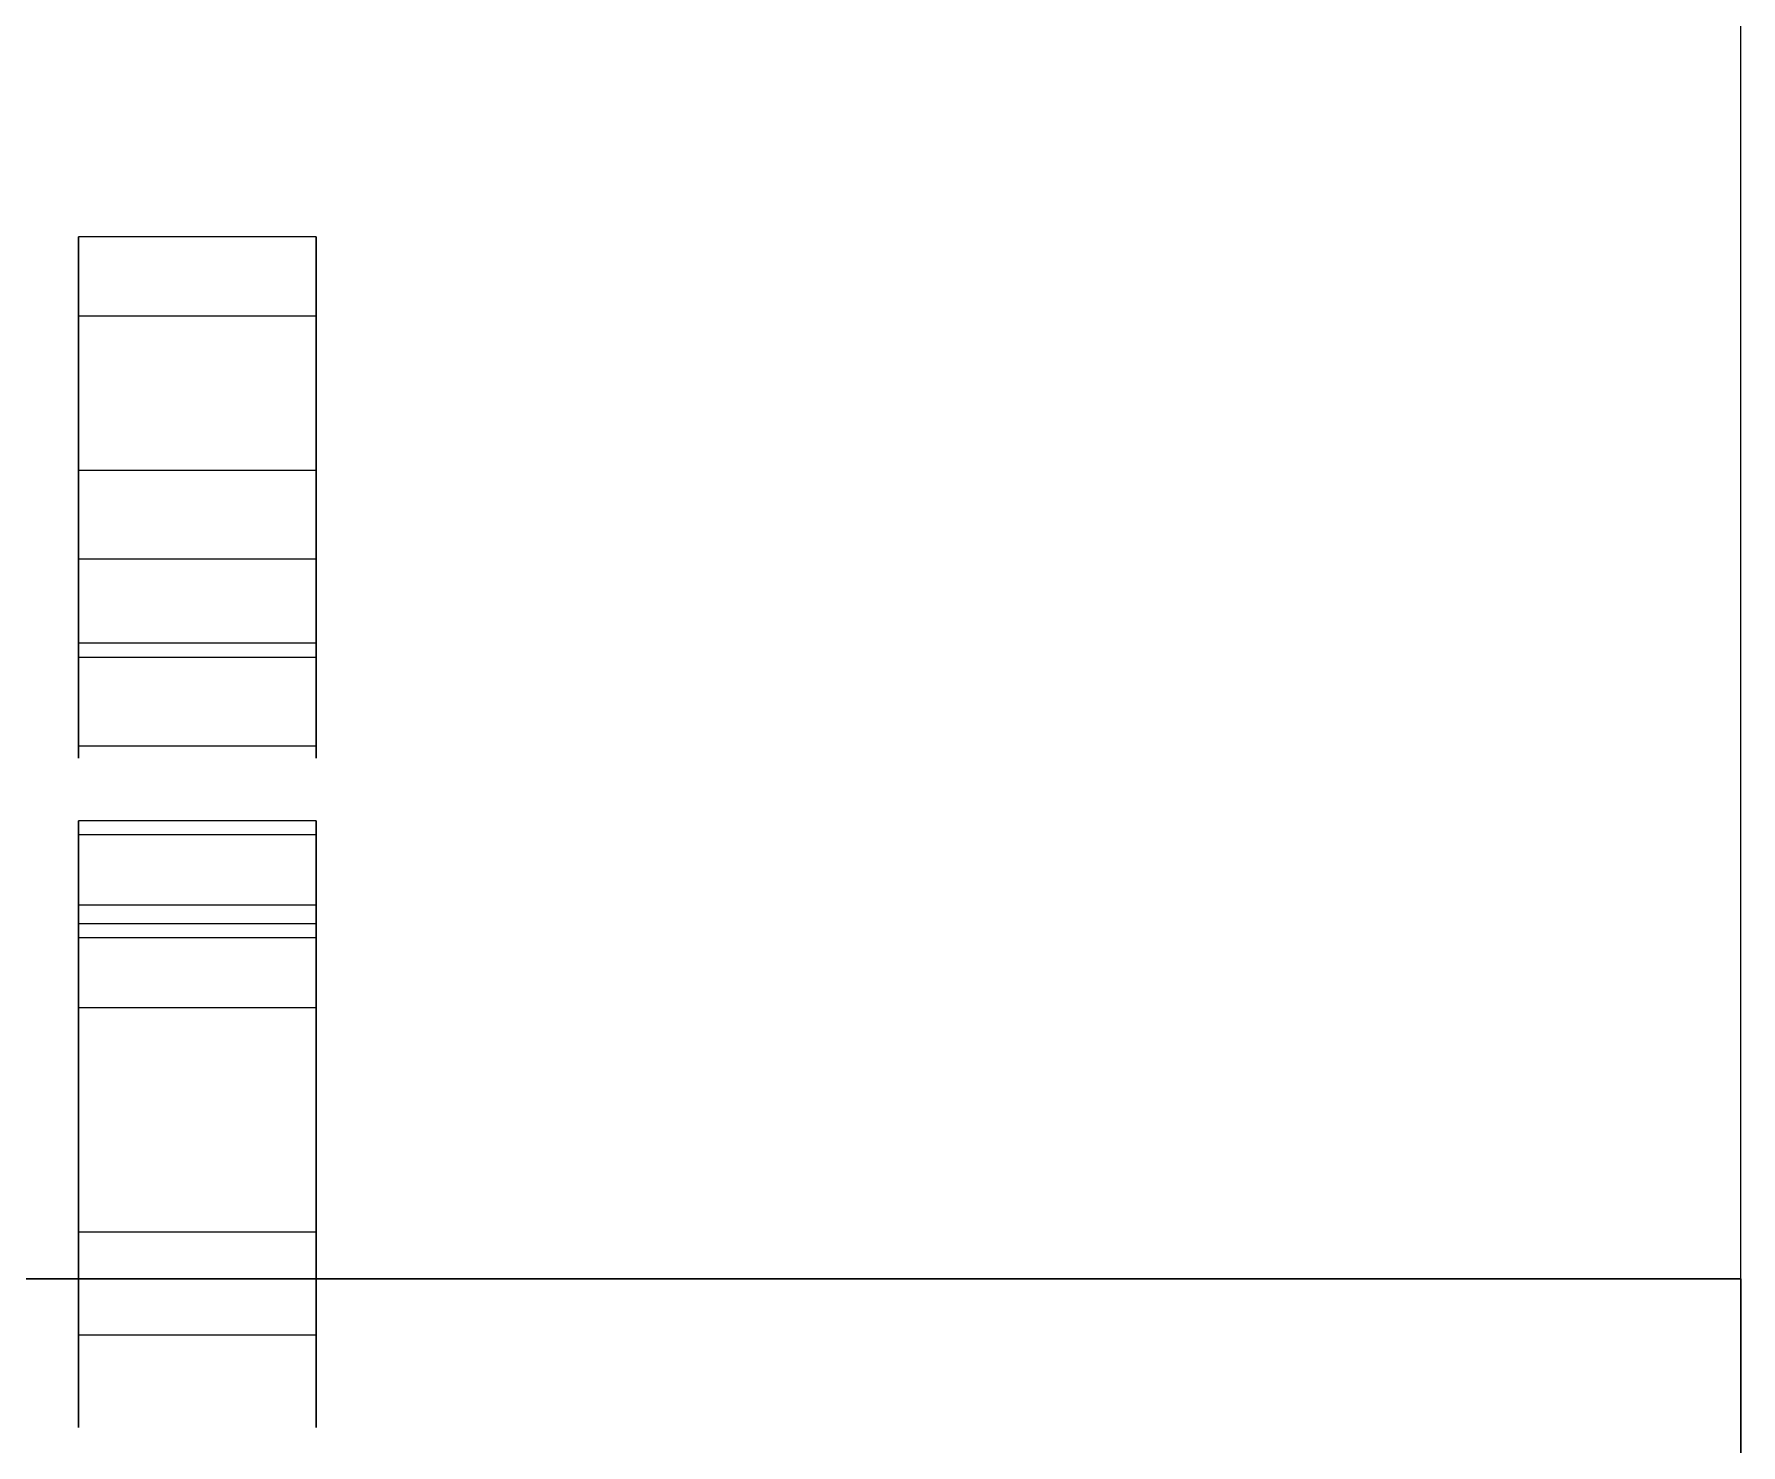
# Model space of a CAD drawing. Header units: millimetres. Extents: x 8.2 to 62.6, y 389.2 to 443.4.
# Drawn here: x 23.3677 to 23.7328, y 406.5035 to 406.8053 of the extents above; entities that cross this region are included whole.
import ezdxf

# ---------------------------------------------------------------- set-up
doc = ezdxf.new("R2010")
doc.units = ezdxf.units.MM
doc.layers.add('Feature', color=7, linetype='CONTINUOUS')

msp = doc.modelspace()

# ---------------------------------------------------------------- linework, layer by layer
at = {"layer": 'Feature'}
for p, q in [((23.7328, 406.539, -59.7833), (23.7328, 408.571, -59.7833)), ((23.7328, 406.539, -59.7833), (23.7328, 408.571, -59.7833)), ((23.7328, 404.139, -57.1417), (23.7328, 408.432, -57.1417)), ((23.7328, 404.139, -57.1417), (23.7328, 408.432, -57.1417)), ((23.3772, 406.762, -58.0316), (23.3772, 406.762, -58.0476)), ((23.428, 406.762, -58.0476), (23.3772, 406.762, -58.0476)), ((23.428, 406.762, -58.0316), (23.3772, 406.762, -58.0316)), ((23.3772, 406.762, -58.0476), (23.3772, 406.745, -58.0476)), ((23.428, 406.762, -58.0476), (23.3772, 406.762, -58.0476)), ((23.428, 406.762, -58.0316), (23.3772, 406.762, -58.0316)), ((23.3772, 406.762, -58.0316), (23.3772, 406.762, -58.0476)), ((23.3772, 406.762, -58.0476), (23.3772, 406.745, -58.0476)), ((23.428, 406.762, -58.0316), (23.428, 406.762, -58.0476)), ((23.428, 406.762, -58.0476), (23.428, 406.745, -58.0476)), ((23.428, 406.762, -58.0316), (23.428, 406.762, -58.0476)), ((23.428, 406.762, -58.0476), (23.428, 406.745, -58.0476)), ((23.428, 406.745, -58.0476), (23.3772, 406.745, -58.0476)), ((23.428, 406.745, -58.0476), (23.3772, 406.745, -58.0476)), ((23.428, 406.712, -57.8312), (23.3772, 406.712, -57.8312)), ((23.3772, 406.712, -57.8312), (23.3772, 406.712, -57.8496)), ((23.428, 406.712, -57.8496), (23.3772, 406.712, -57.8496)), ((23.428, 406.712, -57.8312), (23.3772, 406.712, -57.8312)), ((23.428, 406.712, -57.8496), (23.3772, 406.712, -57.8496)), ((23.3772, 406.712, -57.8312), (23.3772, 406.712, -57.8496)), ((23.428, 406.712, -57.8312), (23.428, 406.712, -57.8496)), ((23.428, 406.712, -57.8312), (23.428, 406.712, -57.8496)), ((23.428, 406.693, -58.0157), (23.3772, 406.693, -58.0157)), ((23.3772, 406.693, -58.0157), (23.3772, 406.693, -58.1832)), ((23.428, 406.693, -58.1832), (23.3772, 406.693, -58.1832)), ((23.428, 406.693, -58.0157), (23.3772, 406.693, -58.0157)), ((23.3772, 406.693, -58.1832), (23.3772, 406.675, -58.1832)), ((23.428, 406.693, -58.1832), (23.3772, 406.693, -58.1832)), ((23.3772, 406.693, -58.1832), (23.3772, 406.675, -58.1832)), ((23.3772, 406.693, -58.0157), (23.3772, 406.693, -58.1832)), ((23.428, 406.693, -58.0157), (23.428, 406.693, -58.1832)), ((23.428, 406.693, -58.1832), (23.428, 406.675, -58.1832)), ((23.428, 406.693, -58.0157), (23.428, 406.693, -58.1832)), ((23.428, 406.693, -58.1832), (23.428, 406.675, -58.1832)), ((23.428, 406.675, -58.1832), (23.3772, 406.675, -58.1832)), ((23.3772, 406.675, -58.1832), (23.3772, 406.675, -57.9987)), ((23.428, 406.675, -57.9987), (23.3772, 406.675, -57.9987)), ((23.428, 406.675, -58.1832), (23.3772, 406.675, -58.1832)), ((23.428, 406.675, -57.9987), (23.3772, 406.675, -57.9987)), ((23.3772, 406.675, -58.1832), (23.3772, 406.675, -57.9987)), ((23.428, 406.675, -58.1832), (23.428, 406.675, -57.9987)), ((23.428, 406.675, -58.1832), (23.428, 406.675, -57.9987)), ((23.428, 406.672, -57.5964), (23.3772, 406.672, -57.5964)), ((23.3772, 406.653, -57.5964), (23.3772, 406.672, -57.5964)), ((23.428, 406.672, -57.5964), (23.3772, 406.672, -57.5964)), ((23.3772, 406.653, -57.5964), (23.3772, 406.672, -57.5964)), ((23.428, 406.653, -57.5964), (23.428, 406.672, -57.5964)), ((23.428, 406.653, -57.5964), (23.428, 406.672, -57.5964)), ((23.428, 406.653, -57.5964), (23.3772, 406.653, -57.5964)), ((23.428, 406.653, -57.5964), (23.3772, 406.653, -57.5964)), ((23.428, 406.637, -58.0967), (23.3772, 406.637, -58.0967)), ((23.3772, 406.637, -58.0967), (23.3772, 406.549, -58.0967)), ((23.428, 406.637, -58.0967), (23.3772, 406.637, -58.0967)), ((23.3772, 406.637, -58.0967), (23.3772, 406.549, -58.0967)), ((23.428, 406.637, -58.0967), (23.428, 406.549, -58.0967)), ((23.428, 406.637, -58.0967), (23.428, 406.549, -58.0967)), ((23.428, 406.634, -58.1832), (23.3772, 406.634, -58.1832)), ((23.428, 406.634, -58.1648), (23.3772, 406.634, -58.1648)), ((23.3772, 406.634, -58.1648), (23.3772, 406.634, -58.1832)), ((23.428, 406.634, -58.1832), (23.3772, 406.634, -58.1832)), ((23.428, 406.634, -58.1648), (23.3772, 406.634, -58.1648)), ((23.3772, 406.634, -58.1648), (23.3772, 406.634, -58.1832)), ((23.428, 406.634, -58.1648), (23.428, 406.634, -58.1832)), ((23.428, 406.634, -58.1648), (23.428, 406.634, -58.1832)), ((23.3772, 406.549, -58.0791), (23.3772, 406.619, -58.0791)), ((23.428, 406.619, -58.0791), (23.3772, 406.619, -58.0791)), ((23.3772, 406.619, -58.0791), (23.3772, 406.619, -58.0523)), ((23.428, 406.619, -58.0523), (23.3772, 406.619, -58.0523)), ((23.428, 406.619, -58.0791), (23.3772, 406.619, -58.0791)), ((23.428, 406.619, -58.0523), (23.3772, 406.619, -58.0523)), ((23.3772, 406.549, -58.0791), (23.3772, 406.619, -58.0791)), ((23.3772, 406.619, -58.0791), (23.3772, 406.619, -58.0523)), ((23.428, 406.549, -58.0791), (23.428, 406.619, -58.0791)), ((23.428, 406.619, -58.0791), (23.428, 406.619, -58.0523)), ((23.428, 406.549, -58.0791), (23.428, 406.619, -58.0791)), ((23.428, 406.619, -58.0791), (23.428, 406.619, -58.0523)), ((23.428, 406.615, -57.7631), (23.3772, 406.615, -57.7631)), ((23.3772, 406.615, -57.7631), (23.3772, 406.527, -57.7631)), ((23.428, 406.615, -57.7631), (23.3772, 406.615, -57.7631)), ((23.3772, 406.615, -57.7631), (23.3772, 406.527, -57.7631)), ((23.428, 406.615, -57.7631), (23.428, 406.527, -57.7631)), ((23.428, 406.615, -57.7631), (23.428, 406.527, -57.7631)), ((23.428, 406.612, -57.8496), (23.3772, 406.612, -57.8496)), ((23.428, 406.612, -57.8312), (23.3772, 406.612, -57.8312)), ((23.3772, 406.612, -57.8312), (23.3772, 406.612, -57.8496)), ((23.428, 406.612, -57.8496), (23.3772, 406.612, -57.8496)), ((23.428, 406.612, -57.8312), (23.3772, 406.612, -57.8312)), ((23.3772, 406.612, -57.8312), (23.3772, 406.612, -57.8496)), ((23.428, 406.612, -57.8312), (23.428, 406.612, -57.8496)), ((23.428, 406.612, -57.8312), (23.428, 406.612, -57.8496)), ((23.3772, 406.527, -57.7455), (23.3772, 406.597, -57.7455)), ((23.428, 406.597, -57.7455), (23.3772, 406.597, -57.7455)), ((23.3772, 406.597, -57.7455), (23.3772, 406.597, -57.7187)), ((23.428, 406.597, -57.7187), (23.3772, 406.597, -57.7187)), ((23.428, 406.597, -57.7455), (23.3772, 406.597, -57.7455)), ((23.428, 406.597, -57.7187), (23.3772, 406.597, -57.7187)), ((23.3772, 406.527, -57.7455), (23.3772, 406.597, -57.7455)), ((23.3772, 406.597, -57.7455), (23.3772, 406.597, -57.7187)), ((23.428, 406.527, -57.7455), (23.428, 406.597, -57.7455)), ((23.428, 406.597, -57.7455), (23.428, 406.597, -57.7187)), ((23.428, 406.527, -57.7455), (23.428, 406.597, -57.7455)), ((23.428, 406.597, -57.7455), (23.428, 406.597, -57.7187)), ((23.428, 406.549, -58.0967), (23.3772, 406.549, -58.0967)), ((23.428, 406.549, -58.0967), (23.3772, 406.549, -58.0967)), ((23.428, 406.549, -58.0791), (23.3772, 406.549, -58.0791)), ((23.428, 406.549, -58.0791), (23.3772, 406.549, -58.0791)), ((21.5636, 406.539, -60.4183), (23.7328, 406.539, -60.4183)), ((23.7328, 406.539, -59.7833), (21.5636, 406.539, -60.4183)), ((21.5636, 406.539, -60.4183), (23.7328, 406.539, -60.4183)), ((23.7328, 406.539, -59.7833), (21.5636, 406.539, -60.4183)), ((23.7328, 406.539, -60.4183), (23.7328, 406.031, -60.4183)), ((23.7328, 406.539, -59.7833), (23.7328, 406.539, -60.4183)), ((23.7328, 406.539, -60.4183), (23.7328, 406.031, -60.4183)), ((23.7328, 406.539, -59.7833), (23.7328, 406.539, -60.4183)), ((23.428, 406.527, -57.7631), (23.3772, 406.527, -57.7631)), ((23.428, 406.527, -57.7631), (23.3772, 406.527, -57.7631)), ((23.428, 406.527, -57.7455), (23.3772, 406.527, -57.7455)), ((23.428, 406.527, -57.7455), (23.3772, 406.527, -57.7455))]:
    msp.add_line(p, q, dxfattribs=at)
for points in [[(23.3772, 406.675, -57.9987), (23.3772, 406.709, -57.9987), (23.3772, 406.754, -57.9929), (23.3772, 406.762, -58.0316)], [(23.3772, 406.675, -57.9987), (23.3772, 406.709, -57.9987), (23.3772, 406.754, -57.9929), (23.3772, 406.762, -58.0316)], [(23.428, 406.675, -57.9987), (23.428, 406.709, -57.9987), (23.428, 406.754, -57.9929), (23.428, 406.762, -58.0316)], [(23.428, 406.675, -57.9987), (23.428, 406.709, -57.9987), (23.428, 406.754, -57.9929), (23.428, 406.762, -58.0316)], [(23.3772, 406.745, -58.0476), (23.3772, 406.745, -58.0206), (23.3772, 406.717, -58.0157), (23.3772, 406.693, -58.0157)], [(23.3772, 406.745, -58.0476), (23.3772, 406.745, -58.0206), (23.3772, 406.717, -58.0157), (23.3772, 406.693, -58.0157)], [(23.428, 406.745, -58.0476), (23.428, 406.745, -58.0206), (23.428, 406.717, -58.0157), (23.428, 406.693, -58.0157)], [(23.428, 406.745, -58.0476), (23.428, 406.745, -58.0206), (23.428, 406.717, -58.0157), (23.428, 406.693, -58.0157)]]:
    msp.add_open_spline(points, degree=3, dxfattribs=at)
for points, knots in [([(23.3772, 406.672, -57.5964), (23.3772, 406.672, -57.6407), (23.3772, 406.678, -57.6816), (23.3772, 406.672, -57.7295), (23.3772, 406.665, -57.7773), (23.3772, 406.646, -57.8322), (23.3772, 406.712, -57.8312)], [0.556641, 0.556641, 0.556641, 0.556641, 0.77832, 0.77832, 0.77832, 1, 1, 1, 1]), ([(23.3772, 406.712, -57.8496), (23.3772, 406.638, -57.8496), (23.3772, 406.65, -57.796), (23.3772, 406.653, -57.7451), (23.3772, 406.655, -57.6948), (23.3772, 406.655, -57.6453), (23.3772, 406.653, -57.5964)], [0.030637, 0.030637, 0.030637, 0.030637, 0.27832, 0.27832, 0.27832, 0.526004, 0.526004, 0.526004, 0.526004]), ([(23.3772, 406.672, -57.5964), (23.3772, 406.672, -57.6407), (23.3772, 406.678, -57.6816), (23.3772, 406.672, -57.7295), (23.3772, 406.665, -57.7773), (23.3772, 406.646, -57.8322), (23.3772, 406.712, -57.8312)], [0.556641, 0.556641, 0.556641, 0.556641, 0.77832, 0.77832, 0.77832, 1, 1, 1, 1]), ([(23.3772, 406.712, -57.8496), (23.3772, 406.638, -57.8496), (23.3772, 406.65, -57.796), (23.3772, 406.653, -57.7451), (23.3772, 406.655, -57.6948), (23.3772, 406.655, -57.6453), (23.3772, 406.653, -57.5964)], [0.030637, 0.030637, 0.030637, 0.030637, 0.27832, 0.27832, 0.27832, 0.526004, 0.526004, 0.526004, 0.526004]), ([(23.428, 406.672, -57.5964), (23.428, 406.672, -57.6407), (23.428, 406.678, -57.6816), (23.428, 406.672, -57.7295), (23.428, 406.665, -57.7773), (23.428, 406.646, -57.8322), (23.428, 406.712, -57.8312)], [0.556641, 0.556641, 0.556641, 0.556641, 0.77832, 0.77832, 0.77832, 1, 1, 1, 1]), ([(23.428, 406.712, -57.8496), (23.428, 406.638, -57.8496), (23.428, 406.65, -57.796), (23.428, 406.653, -57.7451), (23.428, 406.655, -57.6948), (23.428, 406.655, -57.6453), (23.428, 406.653, -57.5964)], [0.030637, 0.030637, 0.030637, 0.030637, 0.27832, 0.27832, 0.27832, 0.526004, 0.526004, 0.526004, 0.526004]), ([(23.428, 406.672, -57.5964), (23.428, 406.672, -57.6407), (23.428, 406.678, -57.6816), (23.428, 406.672, -57.7295), (23.428, 406.665, -57.7773), (23.428, 406.646, -57.8322), (23.428, 406.712, -57.8312)], [0.556641, 0.556641, 0.556641, 0.556641, 0.77832, 0.77832, 0.77832, 1, 1, 1, 1]), ([(23.428, 406.712, -57.8496), (23.428, 406.638, -57.8496), (23.428, 406.65, -57.796), (23.428, 406.653, -57.7451), (23.428, 406.655, -57.6948), (23.428, 406.655, -57.6453), (23.428, 406.653, -57.5964)], [0.030637, 0.030637, 0.030637, 0.030637, 0.27832, 0.27832, 0.27832, 0.526004, 0.526004, 0.526004, 0.526004]), ([(23.3772, 406.634, -58.1832), (23.3772, 406.598, -58.1832), (23.3772, 406.548, -58.1882), (23.3772, 406.535, -58.1614), (23.3772, 406.53, -58.1464), (23.3772, 406.528, -58.1284), (23.3772, 406.53, -58.1075), (23.3772, 406.529, -58.0887), (23.3772, 406.529, -58.0706), (23.3772, 406.53, -58.0532), (23.3772, 406.532, -58.0338), (23.3772, 406.539, -58.0182), (23.3772, 406.553, -58.0066), (23.3772, 406.57, -57.9965), (23.3772, 406.588, -57.9948), (23.3772, 406.605, -58.0014), (23.3772, 406.636, -58.0146), (23.3772, 406.637, -58.0605), (23.3772, 406.637, -58.0967)], [0.36498, 0.36498, 0.36498, 0.36498, 0.523735, 0.523735, 0.523735, 0.603112, 0.603112, 0.603112, 0.68249, 0.68249, 0.68249, 0.761867, 0.761867, 0.761867, 0.841245, 0.841245, 0.841245, 1, 1, 1, 1]), ([(23.3772, 406.634, -58.1832), (23.3772, 406.598, -58.1832), (23.3772, 406.548, -58.1882), (23.3772, 406.535, -58.1614), (23.3772, 406.53, -58.1464), (23.3772, 406.528, -58.1284), (23.3772, 406.53, -58.1075), (23.3772, 406.529, -58.0887), (23.3772, 406.529, -58.0706), (23.3772, 406.53, -58.0532), (23.3772, 406.532, -58.0338), (23.3772, 406.539, -58.0182), (23.3772, 406.553, -58.0066), (23.3772, 406.57, -57.9965), (23.3772, 406.588, -57.9948), (23.3772, 406.605, -58.0014), (23.3772, 406.636, -58.0146), (23.3772, 406.637, -58.0605), (23.3772, 406.637, -58.0967)], [0.36498, 0.36498, 0.36498, 0.36498, 0.523735, 0.523735, 0.523735, 0.603112, 0.603112, 0.603112, 0.68249, 0.68249, 0.68249, 0.761867, 0.761867, 0.761867, 0.841245, 0.841245, 0.841245, 1, 1, 1, 1]), ([(23.428, 406.634, -58.1832), (23.428, 406.598, -58.1832), (23.428, 406.548, -58.1882), (23.428, 406.535, -58.1614), (23.428, 406.53, -58.1464), (23.428, 406.528, -58.1284), (23.428, 406.53, -58.1075), (23.428, 406.529, -58.0887), (23.428, 406.529, -58.0706), (23.428, 406.53, -58.0532), (23.428, 406.532, -58.0338), (23.428, 406.539, -58.0182), (23.428, 406.553, -58.0066), (23.428, 406.57, -57.9965), (23.428, 406.588, -57.9948), (23.428, 406.605, -58.0014), (23.428, 406.636, -58.0146), (23.428, 406.637, -58.0605), (23.428, 406.637, -58.0967)], [0.36498, 0.36498, 0.36498, 0.36498, 0.523735, 0.523735, 0.523735, 0.603112, 0.603112, 0.603112, 0.68249, 0.68249, 0.68249, 0.761867, 0.761867, 0.761867, 0.841245, 0.841245, 0.841245, 1, 1, 1, 1]), ([(23.428, 406.634, -58.1832), (23.428, 406.598, -58.1832), (23.428, 406.548, -58.1882), (23.428, 406.535, -58.1614), (23.428, 406.53, -58.1464), (23.428, 406.528, -58.1284), (23.428, 406.53, -58.1075), (23.428, 406.529, -58.0887), (23.428, 406.529, -58.0706), (23.428, 406.53, -58.0532), (23.428, 406.532, -58.0338), (23.428, 406.539, -58.0182), (23.428, 406.553, -58.0066), (23.428, 406.57, -57.9965), (23.428, 406.588, -57.9948), (23.428, 406.605, -58.0014), (23.428, 406.636, -58.0146), (23.428, 406.637, -58.0605), (23.428, 406.637, -58.0967)], [0.36498, 0.36498, 0.36498, 0.36498, 0.523735, 0.523735, 0.523735, 0.603112, 0.603112, 0.603112, 0.68249, 0.68249, 0.68249, 0.761867, 0.761867, 0.761867, 0.841245, 0.841245, 0.841245, 1, 1, 1, 1]), ([(23.3772, 406.549, -58.0967), (23.3772, 406.549, -58.1206), (23.3772, 406.546, -58.1511), (23.3772, 406.562, -58.1621), (23.3772, 406.577, -58.1732), (23.3772, 406.61, -58.1648), (23.3772, 406.634, -58.1648)], [0.128947, 0.128947, 0.128947, 0.128947, 0.233525, 0.233525, 0.233525, 0.338104, 0.338104, 0.338104, 0.338104]), ([(23.3772, 406.549, -58.0967), (23.3772, 406.549, -58.1206), (23.3772, 406.546, -58.1511), (23.3772, 406.562, -58.1621), (23.3772, 406.577, -58.1732), (23.3772, 406.61, -58.1648), (23.3772, 406.634, -58.1648)], [0.128947, 0.128947, 0.128947, 0.128947, 0.233525, 0.233525, 0.233525, 0.338104, 0.338104, 0.338104, 0.338104]), ([(23.428, 406.549, -58.0967), (23.428, 406.549, -58.1206), (23.428, 406.546, -58.1511), (23.428, 406.562, -58.1621), (23.428, 406.577, -58.1732), (23.428, 406.61, -58.1648), (23.428, 406.634, -58.1648)], [0.128947, 0.128947, 0.128947, 0.128947, 0.233525, 0.233525, 0.233525, 0.338104, 0.338104, 0.338104, 0.338104]), ([(23.428, 406.549, -58.0967), (23.428, 406.549, -58.1206), (23.428, 406.546, -58.1511), (23.428, 406.562, -58.1621), (23.428, 406.577, -58.1732), (23.428, 406.61, -58.1648), (23.428, 406.634, -58.1648)], [0.128947, 0.128947, 0.128947, 0.128947, 0.233525, 0.233525, 0.233525, 0.338104, 0.338104, 0.338104, 0.338104]), ([(23.3772, 406.619, -58.0523), (23.3772, 406.619, -58.0262), (23.3772, 406.588, -58.0108), (23.3772, 406.571, -58.0181), (23.3772, 406.553, -58.0255), (23.3772, 406.549, -58.0556), (23.3772, 406.549, -58.0791)], [0, 0, 0, 0, 0.296322, 0.296322, 0.296322, 0.592643, 0.592643, 0.592643, 0.592643]), ([(23.3772, 406.619, -58.0523), (23.3772, 406.619, -58.0262), (23.3772, 406.588, -58.0108), (23.3772, 406.571, -58.0181), (23.3772, 406.553, -58.0255), (23.3772, 406.549, -58.0556), (23.3772, 406.549, -58.0791)], [0, 0, 0, 0, 0.296322, 0.296322, 0.296322, 0.592643, 0.592643, 0.592643, 0.592643]), ([(23.428, 406.619, -58.0523), (23.428, 406.619, -58.0262), (23.428, 406.588, -58.0108), (23.428, 406.571, -58.0181), (23.428, 406.553, -58.0255), (23.428, 406.549, -58.0556), (23.428, 406.549, -58.0791)], [0, 0, 0, 0, 0.296322, 0.296322, 0.296322, 0.592643, 0.592643, 0.592643, 0.592643]), ([(23.428, 406.619, -58.0523), (23.428, 406.619, -58.0262), (23.428, 406.588, -58.0108), (23.428, 406.571, -58.0181), (23.428, 406.553, -58.0255), (23.428, 406.549, -58.0556), (23.428, 406.549, -58.0791)], [0, 0, 0, 0, 0.296322, 0.296322, 0.296322, 0.592643, 0.592643, 0.592643, 0.592643]), ([(23.3772, 406.612, -57.8496), (23.3772, 406.576, -57.8496), (23.3772, 406.526, -57.8545), (23.3772, 406.513, -57.8278), (23.3772, 406.508, -57.8128), (23.3772, 406.506, -57.7948), (23.3772, 406.508, -57.7739), (23.3772, 406.507, -57.7551), (23.3772, 406.507, -57.737), (23.3772, 406.508, -57.7196), (23.3772, 406.51, -57.7002), (23.3772, 406.517, -57.6846), (23.3772, 406.531, -57.673), (23.3772, 406.548, -57.6629), (23.3772, 406.566, -57.6612), (23.3772, 406.584, -57.6678), (23.3772, 406.614, -57.6809), (23.3772, 406.615, -57.7269), (23.3772, 406.615, -57.7631)], [0.364984, 0.364984, 0.364984, 0.364984, 0.523738, 0.523738, 0.523738, 0.603115, 0.603115, 0.603115, 0.682492, 0.682492, 0.682492, 0.761869, 0.761869, 0.761869, 0.841246, 0.841246, 0.841246, 1, 1, 1, 1]), ([(23.3772, 406.612, -57.8496), (23.3772, 406.576, -57.8496), (23.3772, 406.526, -57.8545), (23.3772, 406.513, -57.8278), (23.3772, 406.508, -57.8128), (23.3772, 406.506, -57.7948), (23.3772, 406.508, -57.7739), (23.3772, 406.507, -57.7551), (23.3772, 406.507, -57.737), (23.3772, 406.508, -57.7196), (23.3772, 406.51, -57.7002), (23.3772, 406.517, -57.6846), (23.3772, 406.531, -57.673), (23.3772, 406.548, -57.6629), (23.3772, 406.566, -57.6612), (23.3772, 406.584, -57.6678), (23.3772, 406.614, -57.6809), (23.3772, 406.615, -57.7269), (23.3772, 406.615, -57.7631)], [0.364984, 0.364984, 0.364984, 0.364984, 0.523738, 0.523738, 0.523738, 0.603115, 0.603115, 0.603115, 0.682492, 0.682492, 0.682492, 0.761869, 0.761869, 0.761869, 0.841246, 0.841246, 0.841246, 1, 1, 1, 1]), ([(23.428, 406.612, -57.8496), (23.428, 406.576, -57.8496), (23.428, 406.526, -57.8545), (23.428, 406.513, -57.8278), (23.428, 406.508, -57.8128), (23.428, 406.506, -57.7948), (23.428, 406.508, -57.7739), (23.428, 406.507, -57.7551), (23.428, 406.507, -57.737), (23.428, 406.508, -57.7196), (23.428, 406.51, -57.7002), (23.428, 406.517, -57.6846), (23.428, 406.531, -57.673), (23.428, 406.548, -57.6629), (23.428, 406.566, -57.6612), (23.428, 406.584, -57.6678), (23.428, 406.614, -57.6809), (23.428, 406.615, -57.7269), (23.428, 406.615, -57.7631)], [0.364984, 0.364984, 0.364984, 0.364984, 0.523738, 0.523738, 0.523738, 0.603115, 0.603115, 0.603115, 0.682492, 0.682492, 0.682492, 0.761869, 0.761869, 0.761869, 0.841246, 0.841246, 0.841246, 1, 1, 1, 1]), ([(23.428, 406.612, -57.8496), (23.428, 406.576, -57.8496), (23.428, 406.526, -57.8545), (23.428, 406.513, -57.8278), (23.428, 406.508, -57.8128), (23.428, 406.506, -57.7948), (23.428, 406.508, -57.7739), (23.428, 406.507, -57.7551), (23.428, 406.507, -57.737), (23.428, 406.508, -57.7196), (23.428, 406.51, -57.7002), (23.428, 406.517, -57.6846), (23.428, 406.531, -57.673), (23.428, 406.548, -57.6629), (23.428, 406.566, -57.6612), (23.428, 406.584, -57.6678), (23.428, 406.614, -57.6809), (23.428, 406.615, -57.7269), (23.428, 406.615, -57.7631)], [0.364984, 0.364984, 0.364984, 0.364984, 0.523738, 0.523738, 0.523738, 0.603115, 0.603115, 0.603115, 0.682492, 0.682492, 0.682492, 0.761869, 0.761869, 0.761869, 0.841246, 0.841246, 0.841246, 1, 1, 1, 1]), ([(23.3772, 406.527, -57.7631), (23.3772, 406.527, -57.787), (23.3772, 406.524, -57.8174), (23.3772, 406.54, -57.8285), (23.3772, 406.555, -57.8396), (23.3772, 406.588, -57.8312), (23.3772, 406.612, -57.8312)], [0.128949, 0.128949, 0.128949, 0.128949, 0.233528, 0.233528, 0.233528, 0.338108, 0.338108, 0.338108, 0.338108]), ([(23.3772, 406.527, -57.7631), (23.3772, 406.527, -57.787), (23.3772, 406.524, -57.8174), (23.3772, 406.54, -57.8285), (23.3772, 406.555, -57.8396), (23.3772, 406.588, -57.8312), (23.3772, 406.612, -57.8312)], [0.128949, 0.128949, 0.128949, 0.128949, 0.233528, 0.233528, 0.233528, 0.338108, 0.338108, 0.338108, 0.338108]), ([(23.428, 406.527, -57.7631), (23.428, 406.527, -57.787), (23.428, 406.524, -57.8174), (23.428, 406.54, -57.8285), (23.428, 406.555, -57.8396), (23.428, 406.588, -57.8312), (23.428, 406.612, -57.8312)], [0.128949, 0.128949, 0.128949, 0.128949, 0.233528, 0.233528, 0.233528, 0.338108, 0.338108, 0.338108, 0.338108]), ([(23.428, 406.527, -57.7631), (23.428, 406.527, -57.787), (23.428, 406.524, -57.8174), (23.428, 406.54, -57.8285), (23.428, 406.555, -57.8396), (23.428, 406.588, -57.8312), (23.428, 406.612, -57.8312)], [0.128949, 0.128949, 0.128949, 0.128949, 0.233528, 0.233528, 0.233528, 0.338108, 0.338108, 0.338108, 0.338108]), ([(23.3772, 406.597, -57.7187), (23.3772, 406.597, -57.6925), (23.3772, 406.566, -57.6771), (23.3772, 406.549, -57.6845), (23.3772, 406.531, -57.6919), (23.3772, 406.527, -57.722), (23.3772, 406.527, -57.7455)], [0, 0, 0, 0, 0.296322, 0.296322, 0.296322, 0.592644, 0.592644, 0.592644, 0.592644]), ([(23.3772, 406.597, -57.7187), (23.3772, 406.597, -57.6925), (23.3772, 406.566, -57.6771), (23.3772, 406.549, -57.6845), (23.3772, 406.531, -57.6919), (23.3772, 406.527, -57.722), (23.3772, 406.527, -57.7455)], [0, 0, 0, 0, 0.296322, 0.296322, 0.296322, 0.592644, 0.592644, 0.592644, 0.592644]), ([(23.428, 406.597, -57.7187), (23.428, 406.597, -57.6925), (23.428, 406.566, -57.6771), (23.428, 406.549, -57.6845), (23.428, 406.531, -57.6919), (23.428, 406.527, -57.722), (23.428, 406.527, -57.7455)], [0, 0, 0, 0, 0.296322, 0.296322, 0.296322, 0.592644, 0.592644, 0.592644, 0.592644]), ([(23.428, 406.597, -57.7187), (23.428, 406.597, -57.6925), (23.428, 406.566, -57.6771), (23.428, 406.549, -57.6845), (23.428, 406.531, -57.6919), (23.428, 406.527, -57.722), (23.428, 406.527, -57.7455)], [0, 0, 0, 0, 0.296322, 0.296322, 0.296322, 0.592644, 0.592644, 0.592644, 0.592644])]:
    msp.add_open_spline(points, degree=3, knots=knots, dxfattribs=at)

doc.saveas('drawing.dxf')
